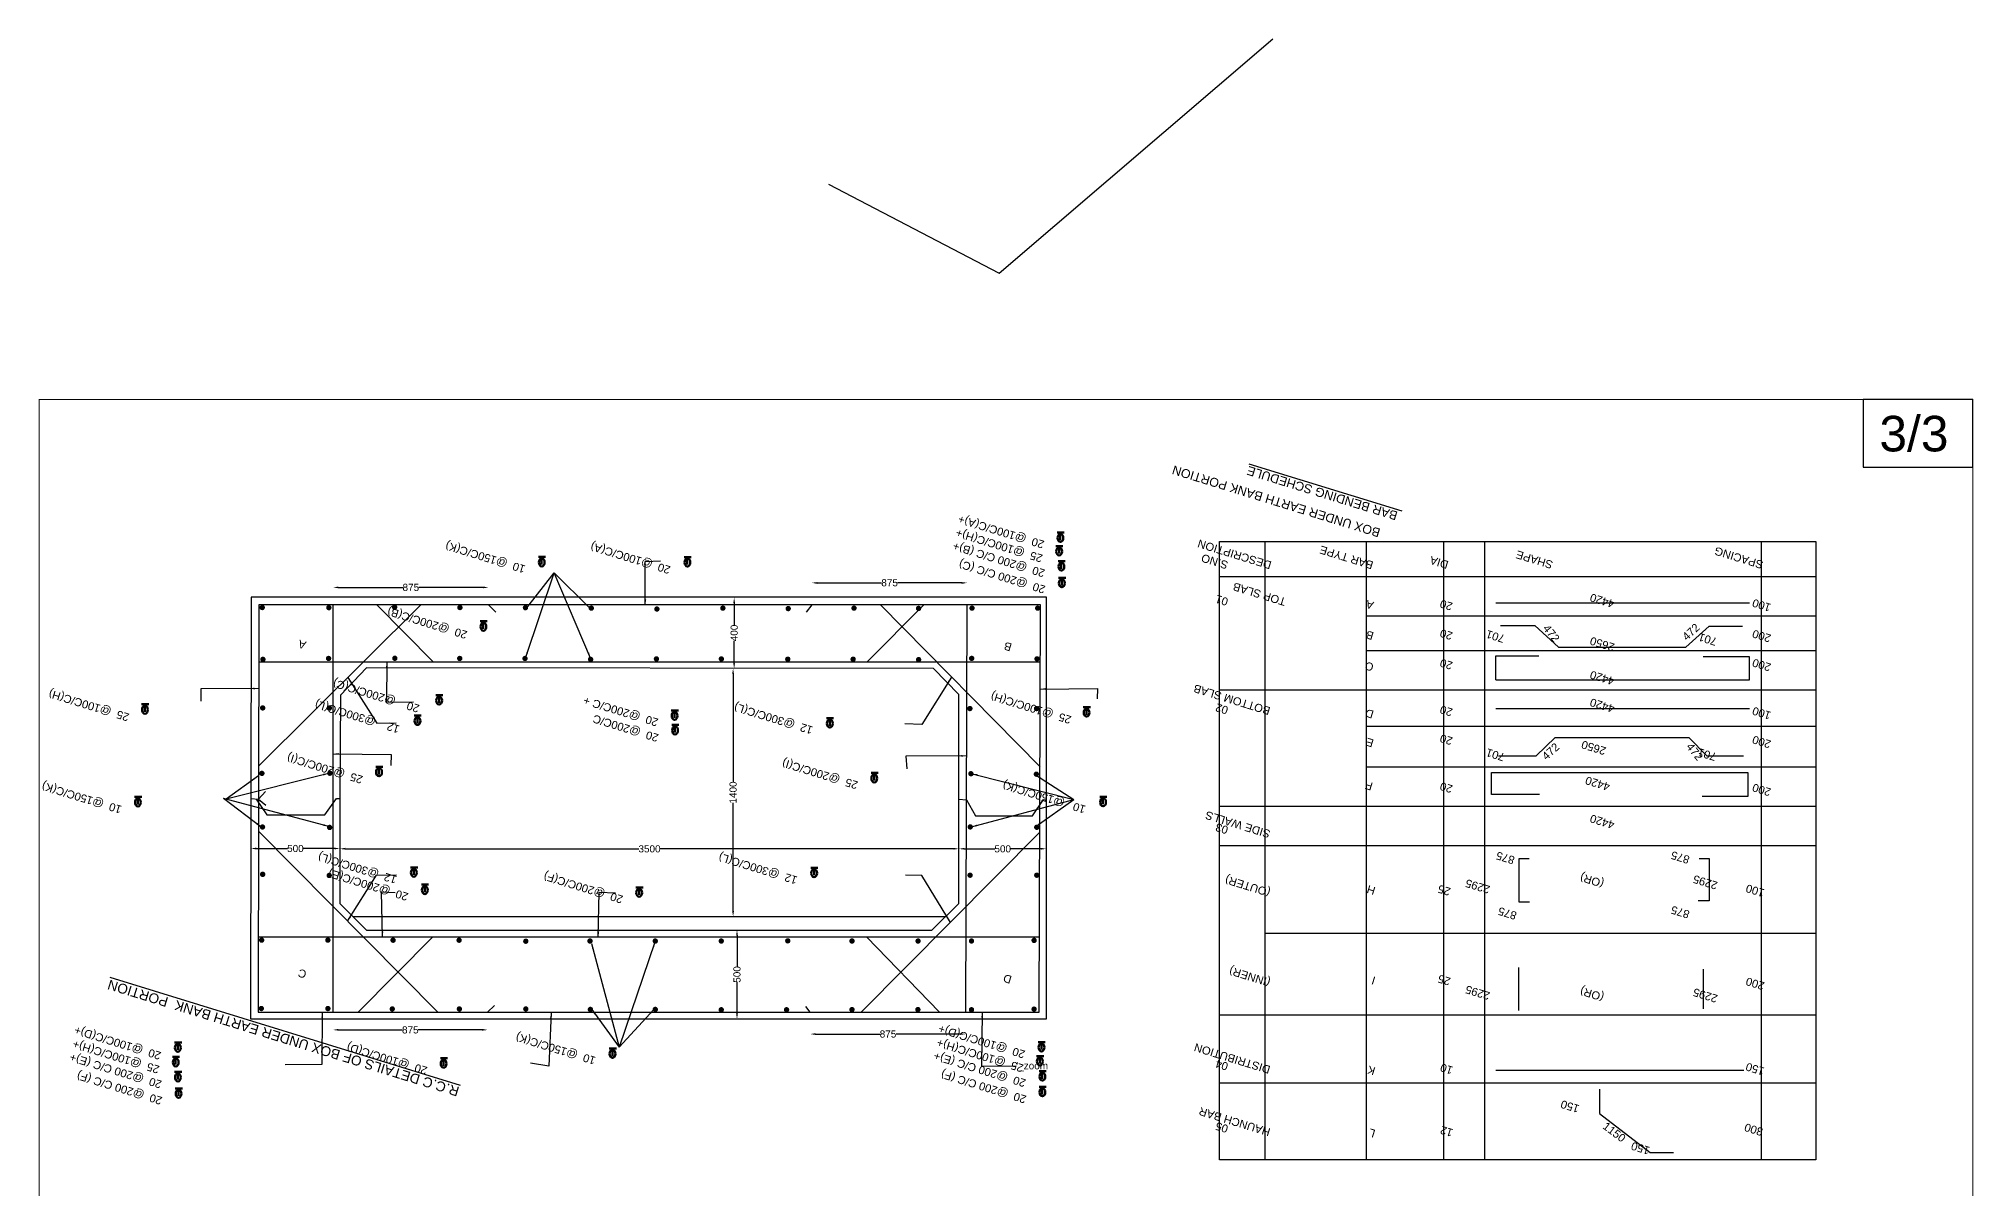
# Model space of a CAD drawing. Header units: millimetres. Extents: x -72 to 10807, y 758 to 13847.
# Drawn here: x -72 to 10807, y 7384 to 13847 of the extents above; entities that cross this region are included whole.
import ezdxf

# ---------------------------------------------------------------- set-up
doc = ezdxf.new("R2010")
doc.units = ezdxf.units.MM
doc.header["$MEASUREMENT"] = 0
for name, color, linetype in [('DIM', 7, 'Continuous'), ('DWG', 7, 'Continuous'), ('TXT', 7, 'Continuous'), ('TXT @ 1', 7, 'Continuous')]:
    doc.layers.add(name, color=color, linetype=linetype)
doc.styles.add('Notes', font='arial.ttf', dxfattribs={"height": 0.1})
doc.styles.get("Standard").update_dxf_attribs({"font": 'arial.ttf'})
doc.dimstyles.new('Civil', dxfattribs={"dimtxt": 40, "dimasz": 30, "dimexe": 0.1, "dimexo": 0.0625, "dimgap": 0.09, "dimtad": 0, "dimdec": 0, "dimzin": 12, "dimdsep": 46, "dimtxsty": 'Standard', "dimcen": 0.1, "dimse1": 1, "dimse2": 1, "dimaunit": 1, "dimadec": 5, "dimazin": 2, "dimtfac": 1, "dimtdec": 0, "dimtofl": 0, "dimtmove": 0, "dimatfit": 3, "dimfxl": 1, "dimfrac": 1, "dimtolj": 1, "dimtzin": 0, "dimarcsym": 0})

# ---------------------------------------------------------------- blocks, each defined once
blk = doc.blocks.new('*D2')
at = {"layer": 'Defpoints', "color": 0, "transparency": 16777216}
for p in [(3834, 8836), (3834, 8336), (3855, 8336)]:
    blk.add_point(p, dxfattribs=at)
at = {"layer": 'DIM', "color": 0, "lineweight": -2, "transparency": 16777216}
for p, q in [((3855, 8806), (3855, 8630)), ((3855, 8366), (3855, 8542))]:
    blk.add_line(p, q, dxfattribs=at)
at = {"layer": 'DIM', "color": 0, "transparency": 16777216}
for points in [[(3850, 8806), (3860, 8806), (3855, 8836)], [(3850, 8366), (3860, 8366), (3855, 8336)]]:
    blk.add_solid(points, dxfattribs=at)
at = {"layer": 'DIM', "color": 0, "transparency": 16777216, "insert": (3855, 8586), "char_height": 40, "attachment_point": 5, "rotation": 90}
blk.add_mtext('\\A1;500', dxfattribs=at)
blk = doc.blocks.new('*D3')
at = {"layer": 'Defpoints', "color": 0, "transparency": 16777216}
for p in [(1584, 8374), (2452, 8374), (2452, 8274)]:
    blk.add_point(p, dxfattribs=at)
at = {"layer": 'DIM', "color": 0, "lineweight": -2, "transparency": 16777216}
for p, q in [((1614, 8274), (1974, 8274)), ((2422, 8274), (2063, 8274))]:
    blk.add_line(p, q, dxfattribs=at)
at = {"layer": 'DIM', "color": 0, "transparency": 16777216}
for points in [[(1614, 8280), (1614, 8270), (1584, 8274)], [(2422, 8280), (2422, 8270), (2452, 8274)]]:
    blk.add_solid(points, dxfattribs=at)
at = {"layer": 'DIM', "color": 0, "transparency": 16777216, "insert": (2018, 8274), "char_height": 40, "attachment_point": 5}
blk.add_mtext('\\A1;875', dxfattribs=at)
blk = doc.blocks.new('*D4')
at = {"layer": 'Defpoints', "color": 0, "transparency": 16777216}
for p in [(4267, 8374), (5141, 8374), (5141, 8251)]:
    blk.add_point(p, dxfattribs=at)
at = {"layer": 'DIM', "color": 0, "lineweight": -2, "transparency": 16777216}
for p, q in [((4297, 8251), (4660, 8251)), ((5111, 8251), (4749, 8251))]:
    blk.add_line(p, q, dxfattribs=at)
at = {"layer": 'DIM', "color": 0, "transparency": 16777216}
for points in [[(4297, 8256), (4297, 8246), (4267, 8251)], [(5111, 8256), (5111, 8246), (5141, 8251)]]:
    blk.add_solid(points, dxfattribs=at)
at = {"layer": 'DIM', "color": 0, "transparency": 16777216, "insert": (4704, 8251), "char_height": 40, "attachment_point": 5}
blk.add_mtext('\\A1;875', dxfattribs=at)
blk = doc.blocks.new('*D5')
at = {"layer": 'Defpoints', "color": 0, "transparency": 16777216}
for p in [(3831, 10306), (3833, 10306), (3831, 8912)]:
    blk.add_point(p, dxfattribs=at)
at = {"layer": 'DIM', "color": 0, "lineweight": -2, "transparency": 16777216}
for p, q in [((3833, 10276), (3833, 9667)), ((3833, 8942), (3833, 9551))]:
    blk.add_line(p, q, dxfattribs=at)
at = {"layer": 'DIM', "color": 0, "transparency": 16777216}
for points in [[(3828, 10276), (3838, 10276), (3833, 10306)], [(3828, 8942), (3838, 8942), (3833, 8912)]]:
    blk.add_solid(points, dxfattribs=at)
at = {"layer": 'DIM', "color": 0, "transparency": 16777216, "insert": (3833, 9609), "char_height": 40, "attachment_point": 5, "rotation": 90}
blk.add_mtext('\\A1;1400', dxfattribs=at)
blk = doc.blocks.new('*D6')
at = {"layer": 'Defpoints', "color": 0, "transparency": 16777216}
for p in [(3834, 10705), (3839, 10705), (3834, 10306)]:
    blk.add_point(p, dxfattribs=at)
at = {"layer": 'DIM', "color": 0, "lineweight": -2, "transparency": 16777216}
for p, q in [((3839, 10675), (3839, 10551)), ((3839, 10336), (3839, 10461))]:
    blk.add_line(p, q, dxfattribs=at)
at = {"layer": 'DIM', "color": 0, "transparency": 16777216}
for points in [[(3834, 10675), (3844, 10675), (3839, 10705)], [(3834, 10336), (3844, 10336), (3839, 10306)]]:
    blk.add_solid(points, dxfattribs=at)
at = {"layer": 'DIM', "color": 0, "transparency": 16777216, "insert": (3839, 10506), "char_height": 40, "attachment_point": 5, "rotation": 90}
blk.add_mtext('\\A1;400', dxfattribs=at)
blk = doc.blocks.new('*D7')
at = {"layer": 'Defpoints', "color": 0, "transparency": 16777216}
for p in [(1584, 10664), (2458, 10762), (2458, 10664)]:
    blk.add_point(p, dxfattribs=at)
at = {"layer": 'DIM', "color": 0, "lineweight": -2, "transparency": 16777216}
for p, q in [((1614, 10762), (1977, 10762)), ((2428, 10762), (2066, 10762))]:
    blk.add_line(p, q, dxfattribs=at)
at = {"layer": 'DIM', "color": 0, "transparency": 16777216}
for points in [[(1614, 10767), (1614, 10757), (1584, 10762)], [(2428, 10767), (2428, 10757), (2458, 10762)]]:
    blk.add_solid(points, dxfattribs=at)
at = {"layer": 'DIM', "color": 0, "transparency": 16777216, "insert": (2021, 10762), "char_height": 40, "attachment_point": 5}
blk.add_mtext('\\A1;875', dxfattribs=at)
blk = doc.blocks.new('*D8')
at = {"layer": 'Defpoints', "color": 0, "transparency": 16777216}
for p in [(5149, 10788), (4276, 10664), (5149, 10664)]:
    blk.add_point(p, dxfattribs=at)
at = {"layer": 'DIM', "color": 0, "lineweight": -2, "transparency": 16777216}
for p, q in [((4306, 10788), (4668, 10788)), ((5119, 10788), (4757, 10788))]:
    blk.add_line(p, q, dxfattribs=at)
at = {"layer": 'DIM', "color": 0, "transparency": 16777216}
for points in [[(4306, 10792), (4306, 10782), (4276, 10788)], [(5119, 10792), (5119, 10782), (5149, 10788)]]:
    blk.add_solid(points, dxfattribs=at)
at = {"layer": 'DIM', "color": 0, "transparency": 16777216, "insert": (4713, 10788), "char_height": 40, "attachment_point": 5}
blk.add_mtext('\\A1;875', dxfattribs=at)
blk = doc.blocks.new('*D9')
at = {"layer": 'Defpoints', "color": 0, "transparency": 16777216}
for p in [(5103, 9287), (5594, 9292), (5594, 9287)]:
    blk.add_point(p, dxfattribs=at)
at = {"layer": 'DIM', "color": 0, "lineweight": -2, "transparency": 16777216}
for p, q in [((5133, 9292), (5304, 9292)), ((5564, 9292), (5393, 9292))]:
    blk.add_line(p, q, dxfattribs=at)
at = {"layer": 'DIM', "color": 0, "transparency": 16777216}
for points in [[(5133, 9298), (5133, 9288), (5103, 9292)], [(5564, 9298), (5564, 9288), (5594, 9292)]]:
    blk.add_solid(points, dxfattribs=at)
at = {"layer": 'DIM', "color": 0, "transparency": 16777216, "insert": (5349, 9292), "char_height": 40, "attachment_point": 5}
blk.add_mtext('\\A1;500', dxfattribs=at)
blk = doc.blocks.new('*D10')
at = {"layer": 'Defpoints', "color": 0, "transparency": 16777216}
for p in [(1622, 9292), (1622, 9292), (5103, 9292)]:
    blk.add_point(p, dxfattribs=at)
at = {"layer": 'DIM', "color": 0, "lineweight": -2, "transparency": 16777216}
for p, q in [((1652, 9292), (3303, 9292)), ((5073, 9292), (3423, 9292))]:
    blk.add_line(p, q, dxfattribs=at)
at = {"layer": 'DIM', "color": 0, "transparency": 16777216}
for points in [[(1652, 9298), (1652, 9288), (1622, 9292)], [(5073, 9298), (5073, 9288), (5103, 9292)]]:
    blk.add_solid(points, dxfattribs=at)
at = {"layer": 'DIM', "color": 0, "transparency": 16777216, "insert": (3363, 9292), "char_height": 40, "attachment_point": 5}
blk.add_mtext('\\A1;3500', dxfattribs=at)
blk = doc.blocks.new('*D11')
at = {"layer": 'Defpoints', "color": 0, "transparency": 16777216}
for p in [(1122, 9294), (1122, 9292), (1622, 9292)]:
    blk.add_point(p, dxfattribs=at)
at = {"layer": 'DIM', "color": 0, "lineweight": -2, "transparency": 16777216}
for p, q in [((1152, 9294), (1328, 9294)), ((1592, 9294), (1417, 9294))]:
    blk.add_line(p, q, dxfattribs=at)
at = {"layer": 'DIM', "color": 0, "transparency": 16777216}
for points in [[(1152, 9299), (1152, 9289), (1122, 9294)], [(1592, 9299), (1592, 9289), (1622, 9294)]]:
    blk.add_solid(points, dxfattribs=at)
at = {"layer": 'DIM', "color": 0, "transparency": 16777216, "insert": (1372, 9294), "char_height": 40, "attachment_point": 5}
blk.add_mtext('\\A1;500', dxfattribs=at)

msp = doc.modelspace()

# ---------------------------------------------------------------- linework, layer by layer
at = {"const_width": 5}
msp.add_lwpolyline([(10804, 772), (-69, 772), (-69, 11819), (10804, 11819)], close=True, dxfattribs=at)
at = {"layer": 'DWG'}
for points in [[(1119, 8336.6), (5594.6, 8336.6), (5594.6, 10706.3), (1123.9, 10706.3)], [(1161.7, 8373.7), (5554.3, 8373.7), (5561.6, 10664.3), (1166.9, 10664.3)]]:
    msp.add_lwpolyline(points, close=True, dxfattribs=at)
for points in [[(1164.8, 9756.8), (2076.7, 10664.3)], [(1584.4, 8373.7), (1584.4, 10664.3)], [(1829.6, 10664.3), (2147.4, 10342.9)], [(2458, 10664.3), (2499, 10622.5)], [(4276, 10664.3), (4244.5, 10622.5)], [(4586.4, 10342.9), (4906.3, 10664.3)], [(4661.8, 10664.3), (5558.7, 9752.4)], [(5141.5, 8373.7), (5149.1, 10664.3)], [(1166.2, 10342.9), (5560.6, 10342.9)], [(1771.3, 10309), (1624.7, 10156.8), (1621, 9574.4), (1621, 8985.1), (1771.3, 8835.8), (4949.7, 8835.8), (5103.1, 8984), (5103.1, 10159.6), (4959.3, 10306.1), (1771.3, 10309)], [(1121.6, 9574.4), (1164.4, 9571.1), (1204, 9615.3)], [(1152.2, 9572), (1210.6, 9482.7), (1538.1, 9482.7), (1602.2, 9574.4), (1621, 9574.4)], [(1164.4, 9571.1), (1206.2, 9537.9)], [(5103.1, 9572), (5145.5, 9568), (5196.5, 9478.5), (5516, 9478.5), (5578, 9570.5), (5594.6, 9568)], [(2173, 8373.7), (1164, 9391.4)], [(4554, 8373.7), (5557.5, 9385.1)], [(1694.8, 8911.9), (5028.4, 8911.9)], [(1162.6, 8797), (5555.6, 8797)], [(1724, 8373.7), (2144.4, 8797)], [(4582.8, 8797), (4993.7, 8373.7)], [(2452, 8373.7), (2491.5, 8412)], [(4267, 8373.7), (4241.5, 8406.5)]]:
    msp.add_lwpolyline(points, dxfattribs=at)
at = {"layer": 'DWG', "const_width": 15}
for points in [[(1178, 10649, 1), (1193, 10649, 1)], [(1552.5, 10648, 1), (1567.5, 10648, 1)], [(1922.5, 10650.5, 1), (1937.5, 10650.5, 1)], [(2289.5, 10649, 1), (2304.5, 10649, 1)], [(2658, 10648, 1), (2673, 10648, 1)], [(3028, 10645.5, 1), (3043, 10645.5, 1)], [(3768, 10645.5, 1), (3783, 10645.5, 1)], [(4505.5, 10645.5, 1), (4520.5, 10645.5, 1)], [(5169, 10645.5, 1), (5184, 10645.5, 1)], [(5538, 10645.5, 1), (5553, 10645.5, 1)], [(3397, 10640.5, 1), (3412, 10640.5, 1)], [(4135.5, 10643, 1), (4150.5, 10643, 1)], [(4868.5, 10644, 1), (4883.5, 10644, 1)], [(1182, 10357.5, 1), (1197, 10357.5, 1)], [(1551, 10362.5, 1), (1566, 10362.5, 1)], [(1923.5, 10363.5, 1), (1938.5, 10363.5, 1)], [(2288.5, 10362.5, 1), (2303.5, 10362.5, 1)], [(2655.5, 10362.5, 1), (2670.5, 10362.5, 1)], [(3024.5, 10357.5, 1), (3039.5, 10357.5, 1)], [(3394.5, 10360, 1), (3409.5, 10360, 1)], [(3759.5, 10360, 1), (3774.5, 10360, 1)], [(4133, 10358.5, 1), (4148, 10358.5, 1)], [(4500.5, 10358.5, 1), (4515.5, 10358.5, 1)], [(4868.5, 10356, 1), (4883.5, 10356, 1)], [(5167, 10363, 1), (5182, 10363, 1)], [(5534.5, 10360.5, 1), (5549.5, 10360.5, 1)], [(1180.5, 10084.5, 1), (1195.5, 10084.5, 1)], [(1555.5, 10083.5, 1), (1570.5, 10083.5, 1)], [(5157, 10081, 1), (5172, 10081, 1)], [(5532, 10081, 1), (5547, 10081, 1)], [(1176, 9716.5, 1), (1191, 9716.5, 1)], [(1558, 9717.5, 1), (1573, 9717.5, 1)], [(5162.9, 9714.5, 1), (5177.9, 9714.5, 1)], [(5530.5, 9712, 1), (5545.5, 9712, 1)], [(1179.5, 9415, 1), (1194.5, 9415, 1)], [(1557, 9412.5, 1), (1572, 9412.5, 1)], [(5158.9, 9415.5, 1), (5173.9, 9415.5, 1)], [(5533, 9413.5, 1), (5548, 9413.5, 1)], [(1180.5, 9149, 1), (1195.5, 9149, 1)], [(1554.5, 9142.5, 1), (1569.5, 9142.5, 1)], [(5158, 9144, 1), (5173, 9144, 1)], [(5533, 9144, 1), (5548, 9144, 1)], [(1174.5, 8779, 1), (1189.5, 8779, 1)], [(1547, 8779, 1), (1562, 8779, 1)], [(1913.5, 8778.5, 1), (1928.5, 8778.5, 1)], [(2285, 8778.5, 1), (2300, 8778.5, 1)], [(2660, 8773, 1), (2675, 8773, 1)], [(3021, 8774, 1), (3036, 8774, 1)], [(3388, 8774, 1), (3403, 8774, 1)], [(3759, 8774, 1), (3774, 8774, 1)], [(4133, 8775, 1), (4148, 8775, 1)], [(4494, 8774, 1), (4509, 8774, 1)], [(4865.5, 8774, 1), (4880.5, 8774, 1)], [(5166, 8774, 1), (5181, 8774, 1)], [(5518, 8777.5, 1), (5533, 8777.5, 1)], [(1172.7, 8394.4, 1), (1187.7, 8394.4, 1)], [(1547.1, 8394.4, 1), (1562.1, 8394.4, 1)], [(1909, 8392, 1), (1924, 8392, 1)], [(2286.5, 8392, 1), (2301.5, 8392, 1)], [(2660, 8392, 1), (2675, 8392, 1)], [(3023, 8389.5, 1), (3038, 8389.5, 1)], [(3388, 8389.5, 1), (3403, 8389.5, 1)], [(3759, 8387.5, 1), (3774, 8387.5, 1)], [(4126, 8387.5, 1), (4141, 8387.5, 1)], [(4494, 8388.5, 1), (4509, 8388.5, 1)], [(4864.5, 8388.5, 1), (4879.5, 8388.5, 1)], [(5166, 8387.5, 1), (5181, 8387.5, 1)], [(5518, 8391, 1), (5533, 8391, 1)]]:
    msp.add_lwpolyline(points, format="xyb", close=True, dxfattribs=at)
at = {"layer": 'TXT'}
for points in [[(4369.5, 13028.5), (5328.5, 12529), (6867.5, 13847)], [(6823.5, 11019.5), (6823.5, 7543)], [(7393.5, 11019.5), (7393.5, 7543)], [(7827.5, 11019.5), (7827.5, 7543)], [(8057.5, 11019.5), (8057.5, 7543)], [(9614.5, 11019.5), (9614.5, 7543)], [(6568, 10824), (9921, 10824)], [(8121.5, 10675.5), (9547.5, 10675.5)], [(7393.5, 10603), (9921, 10603)], [(8148.5, 10548.5), (8341.5, 10548.5), (8473.5, 10427), (9191, 10427), (9320.5, 10544), (9508.5, 10544)], [(7393.5, 10407.5), (9921, 10407.5)], [(8121.5, 10241.5), (8121.5, 10377.5), (8364, 10377.5)], [(9547.5, 10241.5), (9547.5, 10371.5), (9287, 10371.5)], [(8121.5, 10241.5), (9547.5, 10241.5)], [(6568, 10186.5), (9921, 10186.5)], [(8121.5, 10080.5), (9547.5, 10080.5)], [(7393.5, 9982.5), (9921, 9982.5)], [(8136.5, 9814.5), (8348.5, 9814.5), (8455.5, 9919)], [(8455.5, 9919), (9207.5, 9919)], [(9207.5, 9919), (9308.5, 9816), (9513.5, 9816)], [(7393.5, 9753), (9921, 9753)], [(8367, 9597.5), (8098, 9597.5), (8098, 9720.5), (9538.5, 9720.5), (9538.5, 9587), (9282.5, 9587)], [(6568, 9532), (9921, 9532)], [(6568, 9311), (9921, 9311)], [(8308.5, 9235.5), (8251.5, 9235.5), (8251.5, 8994), (8310.5, 8994)], [(9264.5, 9237.5), (9321.5, 9237.5), (9321.5, 9000.5), (9260, 9000.5)], [(6823.5, 8818), (9921, 8818)], [(8248.5, 8625.5), (8248.5, 8382.5)], [(9288, 8615.5), (9288, 8392)], [(6568, 8359), (9921, 8359)], [(6568, 7976.5), (9921, 7976.5)], [(8122.5, 8047.5), (9515.5, 8047.5)], [(8705.5, 7940.5), (8705.5, 7804.5), (8989, 7585.5), (9120, 7585.5)]]:
    msp.add_lwpolyline(points, dxfattribs=at)
for points in [[(10804, 11819), (10187.5, 11819), (10187.5, 11439), (10804, 11439)], [(6568, 11019.5), (9921, 11019.5), (9921, 7543), (6568, 7543)]]:
    msp.add_lwpolyline(points, close=True, dxfattribs=at)
at = {"layer": 'TXT', "lineweight": 60}
for points in [[(5666, 10952), (5666, 10994.5), (5648, 10994.5)], [(5673, 11028), (5673, 11070.5), (5655, 11070.5)], [(5666, 10994.5), (5688, 10994.5)], [(5673, 11070.5), (5695, 11070.5)], [(2756.5, 10891), (2756.5, 10933.5), (2738.5, 10933.5)], [(2756.5, 10933.5), (2778.5, 10933.5)], [(3575.5, 10890), (3575.5, 10932.5), (3557.5, 10932.5)], [(3575.5, 10932.5), (3597.5, 10932.5)], [(5678.5, 10867), (5678.5, 10909.5), (5660.5, 10909.5)], [(5678.5, 10909.5), (5700.5, 10909.5)], [(5681, 10773.5), (5681, 10816), (5663, 10816)], [(5681, 10816), (5703, 10816)], [(2428.5, 10529), (2428.5, 10571.5), (2410.5, 10571.5)], [(2428.5, 10571.5), (2450.5, 10571.5)], [(2179.5, 10113.5), (2179.5, 10156), (2161.5, 10156)], [(2179.5, 10156), (2201.5, 10156)], [(525.5, 10062.5), (525.5, 10105), (507.5, 10105)], [(525.5, 10105), (547.5, 10105)], [(2058, 9999), (2058, 10041.5), (2040, 10041.5)], [(2058, 10041.5), (2080, 10041.5)], [(3503.5, 10028), (3503.5, 10070.5), (3485.5, 10070.5)], [(3503.5, 10070.5), (3525.5, 10070.5)], [(4376.5, 9984.5), (4376.5, 10027), (4358.5, 10027)], [(4376.5, 10027), (4398.5, 10027)], [(5820, 10046), (5820, 10088.5), (5802, 10088.5)], [(5820, 10088.5), (5842, 10088.5)], [(3506, 9946), (3506, 9988.5), (3488, 9988.5)], [(3506, 9988.5), (3528, 9988.5)], [(1841.5, 9711), (1841.5, 9753.5), (1823.5, 9753.5)], [(1841.5, 9753.5), (1863.5, 9753.5)], [(4626.5, 9676.5), (4626.5, 9719), (4608.5, 9719)], [(4626.5, 9719), (4648.5, 9719)], [(486, 9541.5), (486, 9584), (468, 9584)], [(486, 9584), (508, 9584)], [(5912.5, 9542.5), (5912.5, 9585), (5894.5, 9585)], [(5912.5, 9585), (5934.5, 9585)], [(2037.5, 9145.5), (2037.5, 9188), (2019.5, 9188)], [(2037.5, 9188), (2059.5, 9188)], [(4288, 9143.5), (4288, 9186), (4270, 9186)], [(4288, 9186), (4310, 9186)], [(2099, 9048.5), (2099, 9091), (2081, 9091)], [(2099, 9091), (2121, 9091)], [(3304.5, 9033), (3304.5, 9075.5), (3286.5, 9075.5)], [(3304.5, 9075.5), (3326.5, 9075.5)], [(710.5, 8161.5), (710.5, 8204), (692.5, 8204)], [(710.5, 8204), (732.5, 8204)], [(3154.5, 8127.5), (3154.5, 8170), (3136.5, 8170)], [(3154.5, 8170), (3176.5, 8170)], [(5566.5, 8163.5), (5566.5, 8206), (5548.5, 8206)], [(5566.5, 8206), (5588.5, 8206)], [(698.5, 8080), (698.5, 8122.5), (680.5, 8122.5)], [(698.5, 8122.5), (720.5, 8122.5)], [(2205, 8072.5), (2205, 8115), (2187, 8115)], [(2205, 8115), (2227, 8115)], [(5557.5, 8085), (5557.5, 8127.5), (5539.5, 8127.5)], [(5557.5, 8127.5), (5579.5, 8127.5)], [(711, 7995.5), (711, 8038), (693, 8038)], [(714.5, 7903), (714.5, 7945.5), (696.5, 7945.5)], [(711, 8038), (733, 8038)], [(714.5, 7945.5), (736.5, 7945.5)], [(5571.5, 7999.5), (5571.5, 8042), (5553.5, 8042)], [(5571.5, 7911.5), (5571.5, 7954), (5553.5, 7954)], [(5571.5, 8042), (5593.5, 8042)], [(5571.5, 7954), (5593.5, 7954)]]:
    msp.add_lwpolyline(points, dxfattribs=at)
for centre in [(5666.5, 10964.3), (5673.5, 11040.3), (2757, 10903.3), (3576, 10902.3), (5679, 10879.3), (5681.5, 10785.8), (2429, 10541.3), (2180, 10125.8), (526, 10074.8), (2058.5, 10011.3), (3504, 10040.3), (4377, 9996.8), (5820.5, 10058.3), (3506.5, 9958.3), (1842, 9723.3), (4627, 9688.8), (486.5, 9553.8), (5913, 9554.8), (2038, 9157.8), (4288.5, 9155.8), (2099.5, 9060.8), (3305, 9045.3), (711, 8173.7), (3155, 8139.8), (5567, 8175.8), (699, 8092.2), (2205.5, 8084.8), (5558, 8097.3), (711.5, 8007.8), (5572, 8011.8), (5572, 7923.8), (715, 7915.3)]:
    msp.add_ellipse(centre, major_axis=(0, 22.8), ratio=0.7146238, dxfattribs=at)

# ---------------------------------------------------------------- texts
at = {"layer": 'TXT'}
for s, rotation, p in [('472', 42.48135, (9195.3, 10459.9)), ('472', 308.82912, (8383.7, 10530.7)), ('472', 42.48135, (8406.3, 9787.9)), ('472', 308.82912, (9189.7, 9865.2)), ('1150', 322.9596, (8718.3, 7723.9))]:
    msp.add_text(s, height=45, rotation=rotation, dxfattribs=at).set_placement(p)
at = {"layer": 'TXT', "insert": (5425.6, 8093), "char_height": 40, "attachment_point": 1}
msp.add_mtext("\\A1;'_zoom ", dxfattribs=at)
at = {"layer": 'TXT @ 1', "style": 'Notes'}
for s, height, p in [('BOX UNDER EARTH BANK PORTION', 50, (7476.3, 11090.7)), ('%%U BAR BENDING SCHEDULE', 50, (7592.3, 11180.7)), ('20  @100C/C(A)+', 45, (5586.3, 11022.2)), ('10  @150C/C(K)', 45, (2668.8, 10883.7)), ('20  @100C/C(A)', 45, (3484.8, 10879.2)), ('20  @200 C/C (B)+', 45, (5590.3, 10860.7)), ('25  @100C/C(H)+', 45, (5577.3, 10944.2)), ('DESCRIPTION', 45, (6864.3, 10906.2)), ('BAR TYPE', 45, (7436.8, 10906.2)), ('20  @200 C/C (C)', 45, (5592.8, 10769.2)), ('S.NO', 45, (6620.8, 10906.2)), ('DIA', 45, (7859.3, 10908.2)), ('SHAPE', 45, (8446.8, 10908.2)), ('SPACING', 45, (9629.3, 10908.2)), ('TOP SLAB', 45, (6945.8, 10700.2)), ('01', 45, (6620.8, 10700.2)), ('A', 45, (7439.3, 10679.7)), ('20', 45, (7882.8, 10673.7)), ('4420', 45, (8793.3, 10687.7)), ('100', 45, (9672.8, 10667.7)), ('20  @200C/C(B)', 45, (2342.3, 10514.2)), ('A', 45, (1436.3, 10456.2)), ('B', 45, (5404.3, 10444.7)), ('B', 45, (7439.3, 10508.2)), ('20', 45, (7882.8, 10508.2)), ('701', 45, (8175.8, 10492.2)), ('2650', 45, (8793.3, 10444.2)), ('701', 45, (9369.3, 10475.7)), ('200', 45, (9672.8, 10494.7)), ('C', 45, (7439.3, 10331.7)), ('20', 45, (7882.8, 10341.2)), ('200', 45, (9672.8, 10331.7)), ('20    @200C/C(C)', 45, (2073.3, 10099.7)), ('4420', 45, (8793.3, 10253.7)), ('25  @100C/C(H)', 45, (441.3, 10050.7)), ('12    @300C/C(L)', 45, (1961.8, 9983.7)), ('20  @200C/C +', 45, (3415.8, 10022.2)), ('12  @300C/C(L)', 45, (4285.3, 9978.2)), ('25  @100C/C(H)', 45, (5738.8, 10036.7)), ('BOTTOM SLAB', 45, (6857.8, 10086.7)), ('4420', 45, (8793.3, 10098.7)), ('20  @200C/C ', 45, (3417.8, 9935.2)), ('02', 45, (6620.8, 10090.2)), ('D', 45, (7439.3, 10066.7)), ('20', 45, (7882.8, 10078.7)), ('100', 45, (9672.8, 10060.7)), ('E', 45, (7439.3, 9905.2)), ('20', 45, (7882.8, 9917.2)), ('2650', 45, (8745.3, 9861.2)), ('200', 45, (9672.8, 9899.2)), ('25  @200C/C(I)', 45, (1754.8, 9700.2)), ('25  @200C/C(I)', 45, (4538.8, 9669.2)), ('701', 45, (8175.8, 9826.7)), ('701', 45, (9365.8, 9828.2)), ('10   @150C/C(K)', 45, (5819.3, 9532.7)), ('4420', 45, (8767.3, 9659.7)), ('10  @150C/C(K)', 45, (399.3, 9532.2)), ('F', 45, (7433.8, 9662.2)), ('20', 45, (7882.8, 9647.7)), ('200', 45, (9672.8, 9629.7)), ('SIDE WALLS', 45, (6857.8, 9394.7)), ('4420', 45, (8793.3, 9445.2)), ('03', 45, (6620.8, 9416.7)), ('12  @300C/C(L)', 45, (1945.8, 9137.2)), ('12  @300C/C(L)', 45, (4198.3, 9134.7)), ('875', 45, (8231.8, 9247.2)), ('875', 45, (9215.3, 9249.7)), ('20  @200C/C(E)', 45, (2010.3, 9041.7)), ('20  @200C/C(F)', 45, (3217.8, 9026.7)), ('(OUTER)', 45, (6857.8, 9065.7)), ('(OR)', 45, (8733.8, 9115.7)), ('2295', 45, (9372.8, 9104.7)), ('H', 45, (7448.8, 9075.7)), ('25', 45, (7871.3, 9070.2)), ('2295', 45, (8092.8, 9081.7)), ('100', 45, (9636.3, 9063.2)), ('875', 45, (8243.3, 8935.2)), ('875', 45, (9215.3, 8942.2)), ('C', 45, (1438.8, 8605.2)), ('(INNER)', 45, (6857.8, 8560.7)), ('%%UR.C.C DETAILS OF BOX UNDER EARTH BANK  PORTION', 55, (2297.8, 7951.7)), ('D', 45, (5403.8, 8575.7)), ('I', 45, (7448.8, 8570.7)), ('25', 45, (7871.3, 8565.2)), ('2295', 45, (8092.8, 8484.2)), ('(OR)', 45, (8733.8, 8476.7)), ('2295', 45, (9372.8, 8468.7)), ('200', 45, (9636.3, 8540.2)), ('20  @100C/C(D)+', 45, (620.3, 8148.2)), ('20  @100C/C(D)+', 45, (5478.8, 8155.7)), ('25  @100C/C(H)+', 45, (611.3, 8070.2)), ('20  @100C/C(D)', 45, (2117.3, 8064.2)), ('10  @150C/C(K)', 45, (3064.3, 8120.7)), ('25  @100C/C(H)+', 45, (5469.8, 8077.7)), ('DISTRIBUTION', 45, (6857.8, 8069.7)), ('20  @200 C/C (E)+', 45, (624.3, 7986.7)), ('20  @200 C/C (E)+', 45, (5482.8, 7994.2)), ('20  @200 C/C (F)', 45, (5485.3, 7902.7)), ('04', 45, (6620.8, 8087.7)), ('K', 45, (7448.3, 8061.7)), ('10', 45, (7884.8, 8065.7)), ('150', 45, (9635.8, 8060.2)), ('20  @200 C/C (F)', 45, (626.8, 7895.2)), ('HAUNCH BAR', 45, (6857.8, 7718.7)), ('150', 45, (8595.3, 7849.7)), ('05', 45, (6620.8, 7736.7)), ('12', 45, (7884.8, 7714.7)), ('300', 45, (9628.3, 7719.7)), ('L', 45, (7448.3, 7710.7)), ('150', 45, (8991.3, 7614.7))]:
    msp.add_text(s, height=height, rotation=162.91013, dxfattribs=at).set_placement(p)
at = {"layer": 'TXT @ 1', "insert": (10052.1, 11726.6), "char_height": 200, "width": 816.762, "attachment_point": 1, "style": 'Notes'}
msp.add_mtext('\\pi226.38915;3/3', dxfattribs=at)

# ---------------------------------------------------------------- dimensions: what is measured, and where the dimension line sits
at = {"layer": 'DIM'}
for p1, p2, distance, text, picture, middle in [((1584.4, 10664.3), (2458, 10664.3), 97.7, '875', '*D7', (2021.2, 10762)), ((4276, 10664.3), (5149.1, 10664.3), 123.2, '875', '*D8', (4712.5, 10787.5)), ((3833.5, 10306.5), (3833.5, 10705), -6, '400', '*D6', (3839.5, 10505.8)), ((3831, 8911.9), (3831, 10306.5), -2.5, '1400', '*D5', (3833.5, 9609.2)), ((5103.1, 9292.5), (1622.5, 9292.5), 0, '3500', '*D10', (3362.8, 9292.5)), ((5103.1, 9287), (5594, 9287), 5.5, '500', '*D9', (5348.5, 9292.5)), ((1584.4, 8373.7), (2452, 8373.7), -99.2, '875', '*D3', (2018.2, 8274.5)), ((4267, 8373.7), (5141.5, 8373.7), -122.7, '875', '*D4', (4704.2, 8251))]:
    dim = msp.add_aligned_dim(p1=p1, p2=p2, distance=distance, text=text, dimstyle='Civil', dxfattribs=at)
    dim.commit()
    dim.dimension.update_dxf_attribs({"geometry": picture, "text_midpoint": middle})
for p1, p2, distance, picture, middle in [((1622.5, 9292.5), (1122.5, 9292.5), -1.5, '*D11', (1372.5, 9294)), ((3834, 8835.8), (3834, 8336), 21.5, '*D2', (3855.5, 8585.9))]:
    dim = msp.add_aligned_dim(p1=p1, p2=p2, distance=distance, dimstyle='Civil', dxfattribs=at)
    dim.commit()
    dim.dimension.update_dxf_attribs({"geometry": picture, "text_midpoint": middle})

# ---------------------------------------------------------------- leaders
at = {"layer": 'TXT'}
for points in [[(3339.5, 10664.3), (3339.5, 10907.5), (3425, 10911)], [(2666.8, 10369), (2827.5, 10844)], [(2673, 10648), (2827.5, 10844)], [(3031.1, 10364.9), (2827.5, 10844)], [(3028, 10645.5), (2827.5, 10844)], [(1886, 10342.9), (1885, 10117.5), (2035.5, 10118)], [(1666.5, 10256.1), (1830.5, 9999.5), (1938.5, 10000.5)], [(5061.4, 10258), (4894.5, 9991.5), (4799.5, 9995)], [(1165.8, 10193.5), (840, 10191.5), (840, 10123)], [(5560.1, 10190.5), (5882.5, 10194.5), (5879.5, 10135)], [(1584.4, 9826), (1911, 9823), (1908.5, 9761)], [(5146.3, 9815), (4804, 9812.5), (4809, 9742)], [(1558.1, 9716.4), (981.9, 9571.9)], [(1164.7, 9703.5), (981.9, 9571.9)], [(5177.9, 9714.5), (5748, 9570.5)], [(5538.7, 9704.5), (5748, 9570.5)], [(1179.5, 9415), (968.5, 9575.5)], [(1559.7, 9418.3), (968.5, 9575.5)], [(5173.9, 9415.5), (5748, 9570.5)], [(5536.5, 9419.9), (5748, 9570.5)], [(1665.3, 8885.8), (1828.5, 9144), (1939.5, 9146.5)], [(5054.9, 8878.6), (4893.5, 9143), (4801.5, 9144)], [(1862, 8797), (1855.5, 9050.5), (1932, 9046)], [(3075, 8797), (3080, 9049), (3171, 9044.5)], [(3037.5, 8760.5), (3192.5, 8177)], [(3393.6, 8766.7), (3192.5, 8177)], [(3038, 8389.5), (3192.5, 8177)], [(3388, 8389.5), (3192.5, 8177)], [(1523, 8373), (1520, 8079.5), (1314, 8077.5)], [(2810, 8369.5), (2796, 8070), (2694.5, 8086.5)]]:
    msp.add_leader(points, dimstyle='Civil', override={"dimgap": 0.09, "dimtad": 0}, dxfattribs=at)
at = {"layer": 'TXT', "annotation_type": 0, "has_hookline": 1, "hookline_direction": 0, "text_width": 172.3}
msp.add_leader([(5233.5, 8373.7), (5230.5, 8070), (5425.5, 8073)], dimstyle='Civil', override={"dimgap": 0.09, "dimtad": 0}, dxfattribs=at)

doc.saveas('drawing.dxf')
